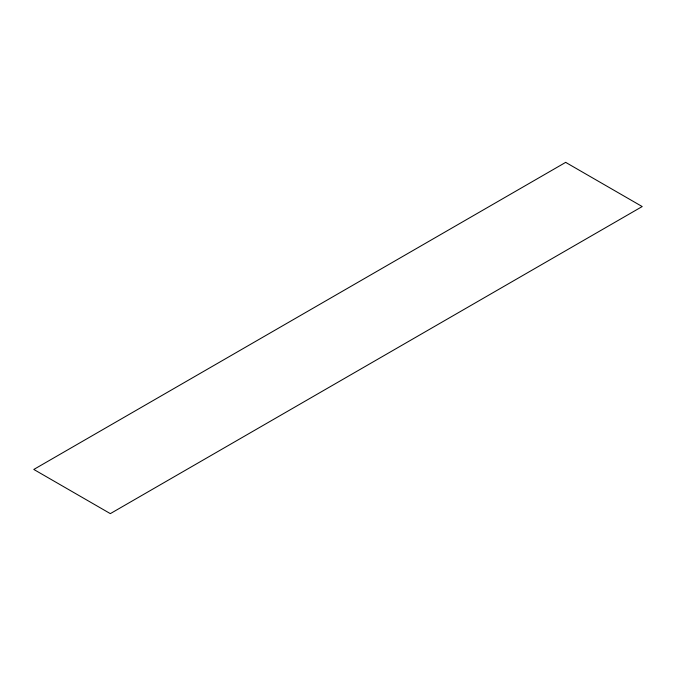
<?xml version="1.0" encoding="UTF-8"?>
<svg xmlns="http://www.w3.org/2000/svg" width="676" height="676" viewBox="0 0 676 676"><rect width="100%" height="100%" fill="white"/><g stroke="black" fill="none" stroke-linecap="round" stroke-linejoin="round"><path stroke-width="1.01" d="M565.668 162.375L33.8 469.448L110.332 513.625L642.2 206.552L565.668 162.375"/></g></svg>
